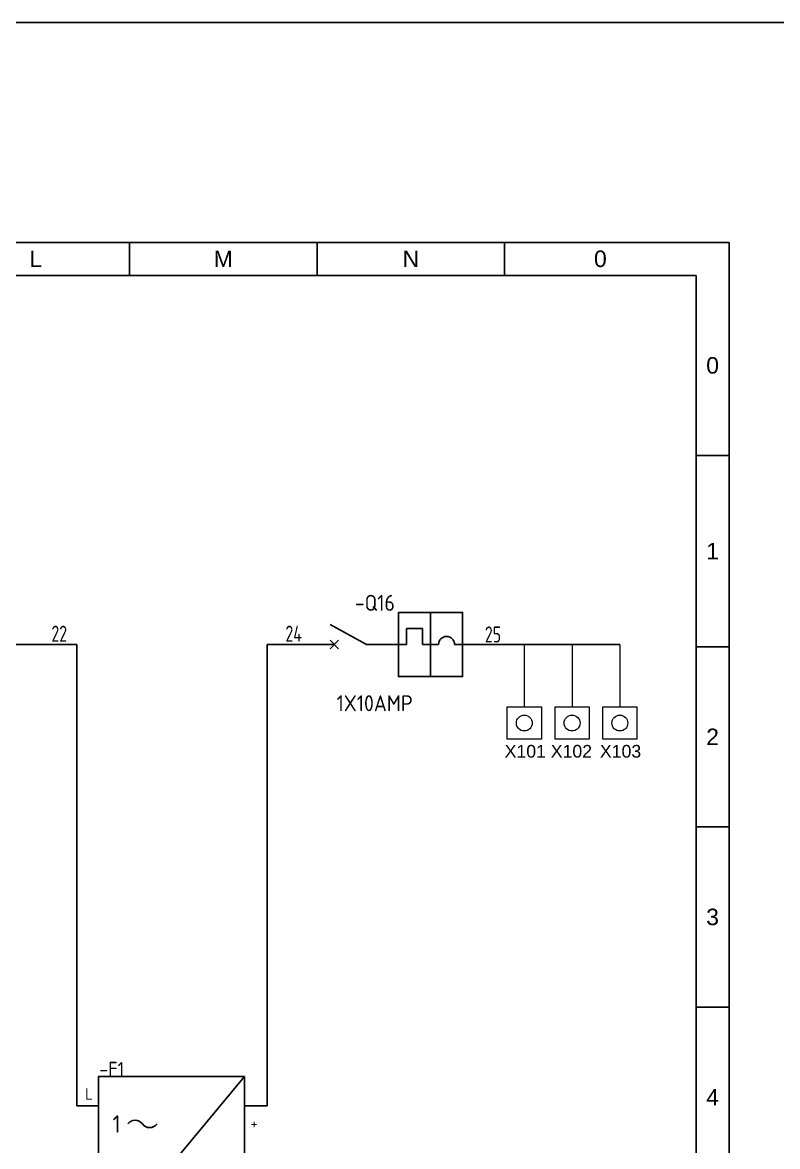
# Model space of a CAD drawing. Header units: millimetres. Extents: x 691 to 18605, y 670 to 10026.
# Drawn here: x 12019.1 to 12277.6, y 9641 to 10025.7 of the extents above; entities that cross this region are included whole.
import ezdxf
from ezdxf.enums import TextEntityAlignment as Align

# ---------------------------------------------------------------- set-up
doc = ezdxf.new("R2010")
doc.units = ezdxf.units.MM
for name, color, linetype in [('-DIAGRAMA', 7, 'Continuous'), ('-Electrico', 5, 'Continuous'), ('DESC', 150, 'Continuous'), ('SYMS', 7, 'Continuous'), ('TAGS', 150, 'Continuous'), ('TERMS', 123, 'Continuous'), ('WIRENO', 72, 'Continuous'), ('YEL_14_THHN', 2, 'Continuous')]:
    doc.layers.add(name, color=color, linetype=linetype)
doc.styles.get("Standard").update_dxf_attribs({"font": 'arial.ttf'})
doc.styles.add('WD_IEC', font='ISOCP2.shx', dxfattribs={"width": 0.9, "height": 4})

# ---------------------------------------------------------------- blocks, each defined once
blk = doc.blocks.new('HCB11Q9')
for p, q in [((2.5, 0), (-3.12, 3.13)), ((8.75, 0), (8.75, 2.5)), ((8.75, 2.5), (11.25, 2.5)), ((11.25, 2.5), (11.25, 0)), ((-1.84, 0.66), (-3.16, -0.66)), ((-3.16, 0.66), (-1.84, -0.66)), ((2.5, 0), (7.5, 0)), ((7.5, 0), (8.75, 0)), ((12.5, 0), (11.25, 0)), ((12.5, 0), (13.75, 0)), ((17.5, 0), (16.25, 0)), ((17.5, 0), (22.5, 0)), ((-7.5, 0), (-2.5, 0))]:
    blk.add_line(p, q)
for points in [[(7.5, 5), (12.5, 5), (12.5, -5), (7.5, -5)], [(12.5, 5), (17.5, 5), (17.5, -5), (12.5, -5)]]:
    blk.add_lwpolyline(points, close=True)
blk.add_arc((15, 0), 1.25, 0, 180)
at = {"style": 'WD_IEC'}
for tag, height, p in [('INST', 2.5, (6.95, 11.75)), ('LOC', 2.5, (6.95, 8.6)), ('TAG1', 2.5, (6.95, 5.23)), ('TERM02', 2, (22.5, 1)), ('XREF', 2.5, (-2.89, -6.93)), ('DESC1', 2.5, (-2.89, -10.4)), ('DESC2', 2.5, (-2.11, -14.11)), ('DESC3', 2.5, (-2.11, -17.81))]:
    blk.add_attdef(tag, text='', height=height, dxfattribs=at).set_placement(p, align=Align.RIGHT)
for tag, p, height in [('TERM01', (-7.5, 1), 2), ('RATING1', (-14.85, -3.47), 2.5)]:
    blk.add_attdef(tag, p, '', height=height, dxfattribs=at)
at = {"style": 'WD_IEC', "flags": 1}
for tag, p in [('X2LINK', (-0.31, 2)), ('X8LINK', (-0.31, 0.5))]:
    blk.add_attdef(tag, p, '', height=0.32, rotation=360, dxfattribs=at)
for tag, p, height in [('X4TERM01', (-7.5, 0), 0.32), ('X1TERM02', (22.5, 0), 0.32), ('ASSYCODE', (17.86, -5.81), 1), ('FAMILY', (17.86, -7.31), 1), ('CATDESC', (17.86, -8.81), 1)]:
    blk.add_attdef(tag, p, '', height=height, dxfattribs=at)
at = {"style": 'WD_IEC', "flags": 9}
for tag, p in [('MFG', (21.31, -1.98)), ('CAT', (21.31, -3.99))]:
    blk.add_attdef(tag, text='', height=1.5, dxfattribs=at).set_placement(p, align=Align.RIGHT)
blk = doc.blocks.new('CAJETIN')
for p, q in [((0, 185.97), (-259.4, 185.97)), ((-259.4, 185.97), (-2.99, 185.97)), ((-54.57, 185.97), (-54.57, 182.97)), ((-37.5, 185.97), (-37.5, 182.97)), ((-20.43, 185.97), (-20.43, 182.97)), ((0, 0.07), (0, 185.97)), ((-259.4, 182.97), (-2.99, 182.97)), ((-3, 182.97), (-3, 18.07)), ((0, 182.97), (0, 18.07)), ((-3, 166.58), (0, 166.58)), ((-3, 149.19), (0, 149.19)), ((-3, 132.8), (0, 132.8)), ((-3, 116.41), (0, 116.41))]:
    blk.add_line(p, q)
blk.add_lwpolyline([(-269.4, -9.93), (10, -9.93), (10, 205.97), (-269.4, 205.97)], close=True)
blk.add_text('0', height=1.5).set_placement((-2.08, 174.04))
at = {"char_height": 1.5, "attachment_point": 5}
for s, insert, width in [('L', (-63.1, 184.47), 17.0695), ('M', (-46.03, 184.47), 17.0695), ('N', (-28.96, 184.47), 17.0695), ('0', (-11.71, 184.47), 17.4362), ('1', (-1.5, 157.89), 3), ('2', (-1.5, 141), 3), ('3', (-1.5, 124.61), 3), ('4', (-1.5, 108.22), 3)]:
    blk.add_mtext(s, dxfattribs=dict(at, insert=insert, width=width))
for tag, p in [('DISEÑADO_POR', (-230.86, 14.78)), ('SUPERVISADO_POR', (-229.59, 8.32)), ('DIBUJADO_POR', (-231.25, 2.42))]:
    blk.add_attdef(tag, text='', height=1.5).set_placement(p, align=Align.MIDDLE)
for tag, p in [('DE', (-143.12, 14.83)), ('F', (-73.9, 14.47)), ('PAGINA', (-180.19, 13.54)), ('A', (-97.02, 13.49)), ('H', (-74.46, 8.76)), ('ARCHIVO', (-179.45, 8.2)), ('FECHA', (-143.31, 8.38)), ('V', (-96.96, 8.58)), ('PROYECTO', (-180.75, 3.04)), ('HZ', (-98.06, 2.87)), ('OR', (-74.83, 2.5))]:
    blk.add_attdef(tag, p, '', height=1.5)
blk = doc.blocks.new('WD_WNV')
at = {"linetype": 'Continuous', "style": 'WD_IEC', "width": 0.8}
blk.add_attdef('WIRENO', text='', height=2.5, dxfattribs=at).set_placement((-1.6, 0), align=Align.MIDDLE_RIGHT)
at = {"style": 'WD_IEC', "flags": 1}
for tag, p in [('W08USER', (-1, 0.375)), ('W04USER', (-1, 0.875)), ('W05USER', (-1, 0.75)), ('W09USER', (-1, 0.25)), ('W03USER', (-1, 1)), ('W06USER', (-1, 0.625)), ('W07USER', (-1, 0.5)), ('W02USER', (-1, 1.125)), ('W01USER', (-1, 1.25)), ('W10USER', (-1, 0.125))]:
    blk.add_attdef(tag, text='', height=0.08, dxfattribs=at).set_placement(p, align=Align.CENTER)
blk = doc.blocks.new('HPW1_1PH')
for p, q in [((0, -25), (25, 5)), ((16.25, -17.5), (21.25, -17.5)), ((16.25, -18.75), (18.125, -18.75)), ((21.25, -18.75), (19.375, -18.75))]:
    blk.add_line(p, q)
blk.add_lwpolyline([(25, 5), (0, 5), (0, -25), (25, -25)], close=True)
for centre, start, end in [((6.25, -4.0625), 36.869898, 143.130102), ((8.75, -2.1875), 216.869898, 323.130102)]:
    blk.add_arc(centre, 1.5625, start, end)
at = {"style": 'WD_IEC'}
blk.add_text('1', height=3, dxfattribs=at).set_placement((3.75, -3.125), align=Align.MIDDLE_RIGHT)
for tag, height, p in [('INST', 2.5, (-2.5, 16.5)), ('LOC', 2.5, (-2.5, 13)), ('TAG1', 2.5, (-2.5, 9.5)), ('RATING1', 2.5, (-2.5, 5)), ('TERM01', 2, (-1, 1)), ('TERM02', 2, (-1, -9)), ('TERM03', 2, (-1, -19)), ('XREF', 2.5, (-2.5, -25)), ('DESC1', 2.5, (-2.5, -28.85)), ('DESC2', 2.5, (-2.5, -32.35)), ('DESC3', 2.5, (-2.5, -35.85))]:
    blk.add_attdef(tag, text='', height=height, dxfattribs=at).set_placement(p, align=Align.RIGHT)
at = {"style": 'WD_IEC', "flags": 1}
for tag, p, height in [('MFG', (27.75, 4), 1.5), ('CAT', (27.75, 1.5), 1.5), ('X4TERM01', (0, 0), 0.32), ('X1TERM05', (25, -5), 0.32), ('X4TERM02', (0, -10), 0.32), ('X1TERM06', (25, -15), 0.32), ('X4TERM03', (0, -20), 0.32), ('ASSYCODE', (26, -21.5), 1), ('FAMILY', (26, -23), 1), ('CATDESC', (26, -24.5), 1)]:
    blk.add_attdef(tag, p, '', height=height, dxfattribs=at)
at = {"style": 'WD_IEC'}
for tag, p in [('TERM04', (26, -4)), ('TERM05', (26, -14))]:
    blk.add_attdef(tag, p, '', height=2, dxfattribs=at)

msp = doc.modelspace()

# ---------------------------------------------------------------- linework, layer by layer
at = {"layer": '-DIAGRAMA', "color": 0, "lineweight": 0}
for centre in [(12190.88, 9785.94), (12207.23, 9785.94), (12223.57, 9785.94)]:
    msp.add_circle(centre, 2.72, dxfattribs=at)
at = {"layer": '-Electrico', "color": 0, "lineweight": 0, "ltscale": 0.08}
for points in [[(12185.05, 9791.44), (12196.71, 9791.44), (12196.71, 9780.45), (12185.05, 9780.45)], [(12201.4, 9791.44), (12213.06, 9791.44), (12213.06, 9780.45), (12201.4, 9780.45)], [(12217.74, 9791.44), (12229.4, 9791.44), (12229.4, 9780.45), (12217.74, 9780.45)]]:
    msp.add_lwpolyline(points, close=True, dxfattribs=at)
at = {"color": 0, "lineweight": -2}
msp.add_line((12102.81, 9655.02), (12102.81, 9812.85), dxfattribs=at)
at = {"color": 0, "linetype": 'Continuous', "lineweight": 0}
for p, q in [((12190.88, 9812.78), (12190.88, 9791.44)), ((12207.23, 9812.78), (12207.23, 9791.44)), ((12223.57, 9812.78), (12223.57, 9791.44))]:
    msp.add_line(p, q, dxfattribs=at)
at = {"color": 0}
for p, q in [((12045.12, 9655.02), (12037.65, 9655.02)), ((12102.81, 9655.02), (12095.12, 9655.02))]:
    msp.add_line(p, q, dxfattribs=at)
at = {"color": 0, "lineweight": -2}
msp.add_lwpolyline([(12037.65, 9655.02), (12037.65, 9812.8)], dxfattribs=at)
at = {"layer": 'YEL_14_THHN', "color": 0}
for p, q in [((12037.65, 9812.8), (12019.06, 9812.83)), ((12114.83, 9812.83), (12102.81, 9812.85)), ((12223.55, 9812.83), (12180.74, 9812.83))]:
    msp.add_line(p, q, dxfattribs=at)

# ---------------------------------------------------------------- block references
at = {"color": 0, "xscale": 3.761929394681115, "yscale": 3.761929394681115, "zscale": 3.761929394681115}
msp.add_blockref('CAJETIN', (12260.98, 9250.79), dxfattribs=at)
at = {"layer": 'SYMS', "color": 0}
ref = msp.add_blockref('HCB11Q9', (11969.62, 9812.83), dxfattribs=dict(at, xscale=2.197145441597592, yscale=2.197145441597592, zscale=2.197145441597592))
ref.add_attrib('TAG1', '-Q9', dxfattribs={"layer": 'TAGS', "height": 5.493, "style": 'WD_IEC'}).set_placement((11984.88, 9824.33), align=Align.RIGHT)
ref.add_attrib('DESC1', '1X4AMP', dxfattribs={"layer": 'DESC', "height": 5.493, "style": 'WD_IEC'}).set_placement((11990.85, 9789.97), align=Align.RIGHT)
ref = msp.add_blockref('HCB11Q9', (12131.31, 9812.83), dxfattribs=dict(at, xscale=2.197145441597592, yscale=2.197145441597592, zscale=2.197145441597592))
ref.add_attrib('TAG1', '-Q16', dxfattribs={"layer": 'TAGS', "height": 5.493, "style": 'WD_IEC'}).set_placement((12146.57, 9824.33), align=Align.RIGHT)
ref.add_attrib('DESC1', '1X10AMP', dxfattribs={"layer": 'DESC', "height": 5.493, "style": 'WD_IEC'}).set_placement((12152.69, 9789.97), align=Align.RIGHT)
ref = msp.add_blockref('HPW1_1PH', (12045.12, 9655.02), dxfattribs=dict(at, xscale=2, yscale=2, zscale=2))
ref.add_attrib('TERM05', '-', (12097.12, 9627.02), dxfattribs={"layer": 'TERMS', "height": 4, "style": 'WD_IEC'})
ref.add_attrib('TERM04', '+', (12097.12, 9647.02), dxfattribs={"layer": 'TERMS', "height": 4, "style": 'WD_IEC'})
ref.add_attrib('TERM03', 'N', dxfattribs={"layer": 'TERMS', "height": 4, "style": 'WD_IEC'}).set_placement((12043.12, 9617.02), align=Align.RIGHT)
ref.add_attrib('TERM01', 'L', dxfattribs={"layer": 'TERMS', "height": 4, "style": 'WD_IEC'}).set_placement((12043.12, 9657.02), align=Align.RIGHT)
ref.add_attrib('TAG1', '-F1', dxfattribs={"layer": 'TAGS', "height": 5, "style": 'WD_IEC'}).set_placement((12053.87, 9665.02), align=Align.RIGHT)
at = {"layer": 'WIRENO', "color": 0}
ref = msp.add_blockref('WD_WNV', (12116.61, 9808.37), dxfattribs=dict(at, xscale=2.197145441597592, yscale=2.197145441597592, zscale=2.197145441597592))
ref.add_attrib('WIRENO', '22', dxfattribs={"linetype": 'Continuous', "height": 5.493, "style": 'WD_IEC', "width": 0.8}).set_placement((12034.35, 9816.51), align=Align.MIDDLE_RIGHT)
ref = msp.add_blockref('WD_WNV', (12185.86, 9808.13), dxfattribs=dict(at, xscale=2.197145441597592, yscale=2.197145441597592, zscale=2.197145441597592))
ref.add_attrib('WIRENO', '24', dxfattribs={"linetype": 'Continuous', "height": 5.493, "style": 'WD_IEC', "width": 0.8}).set_placement((12114.75, 9816.53), align=Align.MIDDLE_RIGHT)
ref = msp.add_blockref('WD_WNV', (12199.63, 9808.07), dxfattribs=dict(at, xscale=2.197145441597592, yscale=2.197145441597592, zscale=2.197145441597592))
ref.add_attrib('WIRENO', '25', dxfattribs={"linetype": 'Continuous', "height": 5.493, "style": 'WD_IEC', "width": 0.8}).set_placement((12182.94, 9816.25), align=Align.MIDDLE_RIGHT)

# ---------------------------------------------------------------- texts
at = {"color": 0, "lineweight": 0}
for s, p in [('X101', (12184.15, 9774.12)), ('X102', (12199.94, 9774.12)), ('X103', (12216.77, 9774.12))]:
    msp.add_text(s, height=4.332, dxfattribs=at).set_placement(p)

doc.saveas('drawing.dxf')
